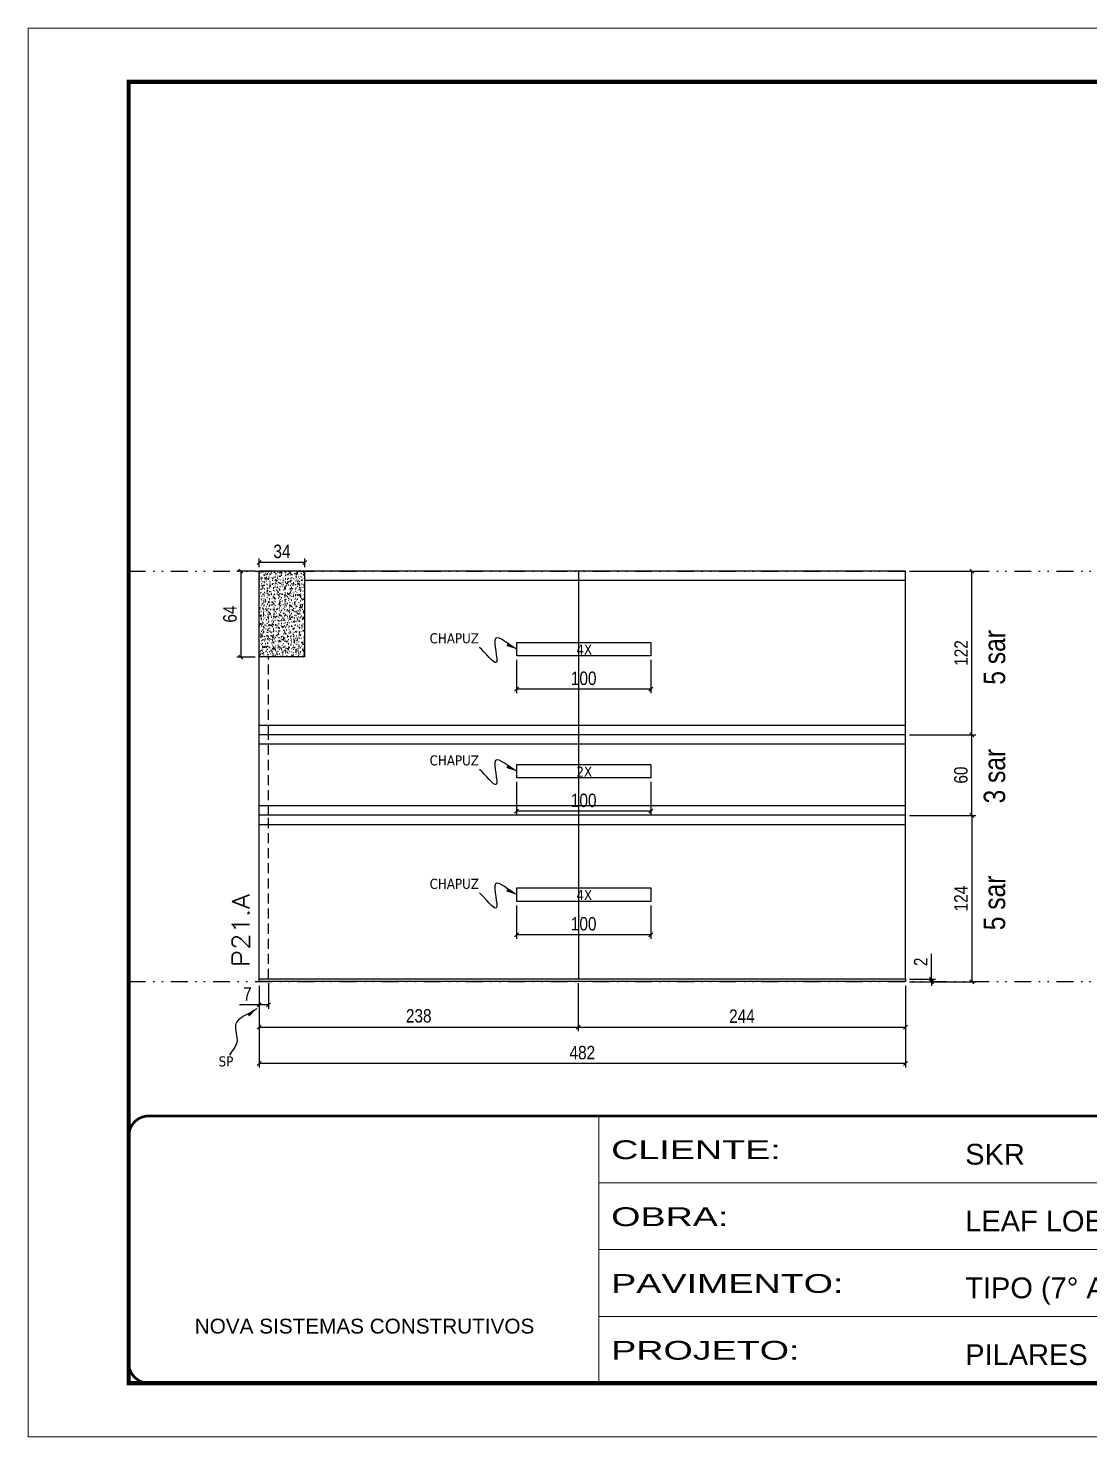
# Model space of a CAD drawing. Extents: x 14400 to 27878, y -21631 to 6985.
# Drawn here: x 17583 to 18375, y -4402 to -3352 of the extents above; entities that cross this region are included whole.
import ezdxf

# ---------------------------------------------------------------- set-up
doc = ezdxf.new("R2010")
doc.units = 0
for name, pattern in [('CONTINUO', [0]), ('DASHED', [0.75, 0.5, -0.25]), ('DIVIDE2', [0.625, 0.25, -0.125, 0, -0.125, 0, -0.125]), ('HIDDEN', [0.375, 0.25, -0.125])]:
    doc.linetypes.add(name, pattern=pattern)
for name, color, linetype in [('COTA', 241, 'Continuous'), ('NOMENCLATURA', 7, 'Continuous'), ('Nível', 160, 'Continuous'), ('Painéis', 200, 'Continuous'), ('SARR_2.2x10', 60, 'Continuous'), ('SARR_2.2x7', 40, 'Continuous'), ('Sarrafo de Pressão', 42, 'HIDDEN'), ('texto', 7, 'Continuous')]:
    doc.layers.add(name, color=color, linetype=linetype)
for name, color, linetype, lineweight in [('Folhas', 255, 'Continuous', 9), ('SARRAFO DE PRESSAO', 251, 'DASHED', 9), ('Texto Seção', 7, 'Continuous', 15)]:
    doc.layers.add(name, color=color, linetype=linetype, lineweight=lineweight)
doc.styles.add('ARIAL', font='arial.ttf')
doc.styles.add('ARIAL_NARROW', font='ARIALN.TTF', dxfattribs={"height": 0.2})
doc.styles.add('COTA TECNICA', font='techl___.ttf', dxfattribs={"height": 10})
doc.styles.add('COTA TECNICA-50', font='techl___.ttf', dxfattribs={"height": 10})
doc.styles.add('REGUA-120', font='ROMANS.shx', dxfattribs={"height": 15})
doc.styles.get("Standard").update_dxf_attribs({"font": 'arial.ttf'})
doc.styles.add('Tecnologia', font='')
doc.styles.get('Tecnologia').set_extended_font_data('Forgotten Futurist')
doc.dimstyles.new('COTA PAINEL-50', dxfattribs={"dimtxt": 10, "dimasz": 3, "dimexe": 3, "dimexo": 3, "dimgap": 3, "dimtad": 1, "dimdec": 1, "dimzin": 12, "dimdsep": 46, "dimtxsty": 'COTA TECNICA-50', "dimblk1": 'OBLIQUE', "dimblk2": 'OBLIQUE', "dimsah": 1, "dimcen": 0.9, "dimclrd": 4, "dimclre": 4, "dimclrt": 240, "dimadec": 1, "dimazin": 3, "dimtfac": 1, "dimtdec": 1, "dimtmove": 0, "dimatfit": 3, "dimfxl": 1, "dimtolj": 1, "dimtzin": 12, "dimarcsym": 0})
doc.dimstyles.new('PAINEL', dxfattribs={"dimtxt": 10, "dimasz": 3, "dimexe": 3, "dimexo": 3, "dimgap": 3, "dimtad": 1, "dimdec": 1, "dimzin": 12, "dimdsep": 46, "dimtxsty": 'COTA TECNICA', "dimblk1": 'OBLIQUE', "dimblk2": 'OBLIQUE', "dimsah": 1, "dimcen": 0.9, "dimclrd": 4, "dimclre": 4, "dimclrt": 240, "dimadec": 1, "dimazin": 3, "dimtfac": 1, "dimtdec": 1, "dimtmove": 0, "dimatfit": 3, "dimfxl": 1, "dimtolj": 1, "dimtzin": 12, "dimarcsym": 0})
doc.dimstyles.get("Standard").update_dxf_attribs({"dimtxt": 0.18, "dimasz": 0.18, "dimexe": 0.18, "dimexo": 0.0625, "dimgap": 0.09, "dimtad": 0, "dimtih": 1, "dimtoh": 1, "dimdec": 4, "dimzin": 0, "dimdsep": 46, "dimtxsty": 'Standard', "dimcen": 0.09, "dimadec": 0, "dimazin": 0, "dimtfac": 1, "dimtdec": 4, "dimtofl": 0, "dimtmove": 0, "dimatfit": 3, "dimfxl": 1, "dimtolj": 1, "dimtzin": 0, "dimarcsym": 0})

# ---------------------------------------------------------------- blocks, each defined once
blk = doc.blocks.new('9999999999')
at = {"color": 30, "linetype": 'CONTINUO'}
for p, q in [((98564.6, 34230.2), (98564.6, 34429.4)), ((98564.6, 34379.6), (99584, 34379.6)), ((98564.6, 34329.8), (99488, 34329.8)), ((98564.6, 34280), (99488, 34280))]:
    blk.add_line(p, q, dxfattribs=at)
at = {"color": 30, "linetype": 'CONTINUO', "const_width": 2}
blk.add_lwpolyline([(99584, 34230.2), (99584, 34414.4, 0.414214), (99569, 34429.4), (98229, 34429.4, 0.414214), (98214, 34414.4), (98214, 34245.2, 0.414214), (98229, 34230.2), (99584, 34230.2)], format="xyb", dxfattribs=at)
at = {"layer": 'Folhas'}
blk.add_lwpolyline([(98139, 34190.2), (99624, 34190.2), (99624, 35240.2), (98139, 35240.2)], close=True, dxfattribs=at)
at = {"layer": 'Folhas', "color": 30, "const_width": 3}
blk.add_lwpolyline([(98214, 34230.2), (99584, 34230.2), (99584, 35200.2), (98214, 35200.2)], close=True, dxfattribs=at)
at = {"color": 7, "linetype": 'Continuous', "ltscale": 5, "style": 'ARIAL'}
for s, height, p in [('SKR', 15.48, (98837.7, 34393.1)), ('LEAF LOEFGREN', 15.483, (98837.7, 34343.3)), ('TIPO (7° AO 21° PAVIMENTO)', 15.483, (98837.7, 34293.5)), ('NOVA SISTEMAS CONSTRUTIVOS', 11.059, (98263.2, 34267.2)), ('PILARES', 15.48, (98837.7, 34243.7))]:
    blk.add_text(s, height=height, dxfattribs=at).set_placement(p)
at = {"layer": 'Folhas', "color": 7, "style": 'Tecnologia', "width": 1.5}
for s, p in [('CLIENTE:', (98573.7, 34397.2)), ('OBRA:', (98573.7, 34347.3)), ('PAVIMENTO:', (98573.7, 34297.5)), ('PROJETO:', (98573.7, 34247.7))]:
    blk.add_text(s, height=14, dxfattribs=at).set_placement(p)
blk = doc.blocks.new('_Oblique')
at = {"color": 0, "linetype": 'ByBlock', "lineweight": -2}
blk.add_line((-0.5, -0.5), (0.5, 0.5), dxfattribs=at)
blk = doc.blocks.new('*D2044')
at = {"layer": 'COTA', "color": 4, "lineweight": -2, "transparency": 16777216}
for p, q in [((17755.7, -4066.2), (17755.7, -4083.4)), ((17762.7, -4064.2), (17762.7, -4083.4)), ((17755.7, -4080.4), (17741, -4080.4)), ((17762.7, -4080.4), (17755.7, -4080.4))]:
    blk.add_line(p, q, dxfattribs=at)
at = {"layer": 'Defpoints', "color": 0, "transparency": 16777216}
for p in [(17755.7, -4063.2), (17762.7, -4061.2), (17755.7, -4080.4)]:
    blk.add_point(p, dxfattribs=at)
at = {"layer": 'COTA', "color": 4, "lineweight": -2, "transparency": 16777216, "xscale": 3, "yscale": 3, "zscale": 3, "rotation": 180}
blk.add_blockref('_Oblique', (17755.7, -4080.4), dxfattribs=at)
at = {"layer": 'COTA', "color": 4, "lineweight": -2, "transparency": 16777216, "xscale": 3, "yscale": 3, "zscale": 3}
blk.add_blockref('_Oblique', (17762.7, -4080.4), dxfattribs=at)
at = {"layer": 'COTA', "color": 240, "transparency": 16777216, "insert": (17746.9, -4072.3), "char_height": 10, "attachment_point": 5, "style": 'COTA TECNICA-50'}
blk.add_mtext('\\A1;7', dxfattribs=at)
blk = doc.blocks.new('*D2045')
at = {"layer": 'COTA', "color": 4, "lineweight": -2, "transparency": 16777216}
for p, q in [((18257, -4061.2), (18257, -4042.4)), ((18240.7, -4061.2), (18260, -4061.2)), ((18240.7, -4063.2), (18260, -4063.2)), ((18257, -4063.2), (18257, -4061.2)), ((18257, -4063.2), (18257, -4066.2))]:
    blk.add_line(p, q, dxfattribs=at)
at = {"layer": 'Defpoints', "color": 0, "transparency": 16777216}
for p in [(18237.7, -4061.2), (18237.7, -4063.2), (18257, -4063.2)]:
    blk.add_point(p, dxfattribs=at)
at = {"layer": 'COTA', "color": 4, "lineweight": -2, "transparency": 16777216, "xscale": 3, "yscale": 3, "zscale": 3}
for p, rotation in [((18257, -4061.2), 270), ((18257, -4063.2), 90)]:
    blk.add_blockref('_Oblique', p, dxfattribs=dict(at, rotation=rotation))
at = {"layer": 'COTA', "color": 240, "transparency": 16777216, "insert": (18249, -4048.4), "char_height": 10, "attachment_point": 5, "rotation": 90, "style": 'COTA TECNICA-50'}
blk.add_mtext('\\A1;2', dxfattribs=at)
blk = doc.blocks.new('*D2046')
at = {"layer": 'COTA', "color": 4, "linetype": 'ByBlock', "lineweight": -2, "transparency": 16777216}
for p, q in [((17947.7, -4006.3), (17947.7, -4031.2)), ((18047.7, -4006.3), (18047.7, -4031.2)), ((18047.7, -4028.2), (17947.7, -4028.2))]:
    blk.add_line(p, q, dxfattribs=at)
at = {"layer": 'Defpoints', "color": 0, "linetype": 'ByBlock', "transparency": 16777216}
for p in [(17947.7, -4003.3), (18047.7, -4003.3), (17947.7, -4028.2)]:
    blk.add_point(p, dxfattribs=at)
at = {"layer": 'COTA', "color": 4, "linetype": 'ByBlock', "lineweight": -2, "transparency": 16777216, "xscale": 3, "yscale": 3, "zscale": 3, "rotation": 180}
blk.add_blockref('_Oblique', (17947.7, -4028.2), dxfattribs=at)
at = {"layer": 'COTA', "color": 4, "linetype": 'ByBlock', "lineweight": -2, "transparency": 16777216, "xscale": 3, "yscale": 3, "zscale": 3}
blk.add_blockref('_Oblique', (18047.7, -4028.2), dxfattribs=at)
at = {"layer": 'COTA', "color": 240, "linetype": 'ByBlock', "transparency": 16777216, "insert": (17997.7, -4020.1), "char_height": 10, "attachment_point": 5, "style": 'COTA TECNICA'}
blk.add_mtext('\\A1;100', dxfattribs=at)
blk = doc.blocks.new('*D2047')
at = {"layer": 'COTA', "color": 4, "lineweight": -2, "transparency": 16777216}
for p, q in [((17755.7, -4066.2), (17755.7, -4100)), ((17993.7, -4064.2), (17993.7, -4100)), ((17755.7, -4097), (17993.7, -4097))]:
    blk.add_line(p, q, dxfattribs=at)
at = {"layer": 'Defpoints', "color": 0, "transparency": 16777216}
for p in [(17755.7, -4063.2), (17993.7, -4061.2), (17993.7, -4097)]:
    blk.add_point(p, dxfattribs=at)
at = {"layer": 'COTA', "color": 4, "lineweight": -2, "transparency": 16777216, "xscale": 3, "yscale": 3, "zscale": 3, "rotation": 180}
blk.add_blockref('_Oblique', (17755.7, -4097), dxfattribs=at)
at = {"layer": 'COTA', "color": 4, "lineweight": -2, "transparency": 16777216, "xscale": 3, "yscale": 3, "zscale": 3}
blk.add_blockref('_Oblique', (17993.7, -4097), dxfattribs=at)
at = {"layer": 'COTA', "color": 240, "transparency": 16777216, "insert": (17874.7, -4088.7), "char_height": 10, "attachment_point": 5, "style": 'COTA TECNICA'}
blk.add_mtext('\\A1;238', dxfattribs=at)
blk = doc.blocks.new('*D2048')
at = {"layer": 'COTA', "color": 4, "lineweight": -2, "transparency": 16777216}
for p, q in [((17993.7, -4064.2), (17993.7, -4100)), ((18237.7, -4066.2), (18237.7, -4100)), ((17993.7, -4097), (18237.7, -4097))]:
    blk.add_line(p, q, dxfattribs=at)
at = {"layer": 'Defpoints', "color": 0, "transparency": 16777216}
for p in [(17993.7, -4061.2), (18237.7, -4063.2), (18237.7, -4097)]:
    blk.add_point(p, dxfattribs=at)
at = {"layer": 'COTA', "color": 4, "lineweight": -2, "transparency": 16777216, "xscale": 3, "yscale": 3, "zscale": 3, "rotation": 180}
blk.add_blockref('_Oblique', (17993.7, -4097), dxfattribs=at)
at = {"layer": 'COTA', "color": 4, "lineweight": -2, "transparency": 16777216, "xscale": 3, "yscale": 3, "zscale": 3}
blk.add_blockref('_Oblique', (18237.7, -4097), dxfattribs=at)
at = {"layer": 'COTA', "color": 240, "transparency": 16777216, "insert": (18115.7, -4088.9), "char_height": 10, "attachment_point": 5, "style": 'COTA TECNICA'}
blk.add_mtext('\\A1;244', dxfattribs=at)
blk = doc.blocks.new('*D2069')
at = {"layer": 'COTA', "color": 4, "lineweight": -2, "transparency": 16777216}
for p, q in [((18240.7, -3939.2), (18290.1, -3939.2)), ((18287.1, -3939.2), (18287.1, -4063.2)), ((18240.7, -4063.2), (18290.1, -4063.2))]:
    blk.add_line(p, q, dxfattribs=at)
at = {"layer": 'Defpoints', "color": 0, "transparency": 16777216}
for p in [(18237.7, -3939.2), (18237.7, -4063.2), (18287.1, -4063.2)]:
    blk.add_point(p, dxfattribs=at)
at = {"layer": 'COTA', "color": 4, "lineweight": -2, "transparency": 16777216, "xscale": 3, "yscale": 3, "zscale": 3}
for p, rotation in [((18287.1, -3939.2), 90), ((18287.1, -4063.2), 270)]:
    blk.add_blockref('_Oblique', p, dxfattribs=dict(at, rotation=rotation))
at = {"layer": 'COTA', "color": 240, "transparency": 16777216, "insert": (18279, -4001.2), "char_height": 10, "attachment_point": 5, "rotation": 90, "style": 'COTA TECNICA'}
blk.add_mtext('\\A1;124', dxfattribs=at)
blk = doc.blocks.new('*D2070')
at = {"layer": 'COTA', "color": 4, "lineweight": -2, "transparency": 16777216}
for p, q in [((18240.7, -3879.2), (18290.1, -3879.2)), ((18287.1, -3939.2), (18287.1, -3879.2)), ((18240.7, -3939.2), (18290.1, -3939.2))]:
    blk.add_line(p, q, dxfattribs=at)
at = {"layer": 'Defpoints', "color": 0, "transparency": 16777216}
for p in [(18237.7, -3879.2), (18287.1, -3879.2), (18237.7, -3939.2)]:
    blk.add_point(p, dxfattribs=at)
at = {"layer": 'COTA', "color": 4, "lineweight": -2, "transparency": 16777216, "xscale": 3, "yscale": 3, "zscale": 3}
for p, rotation in [((18287.1, -3879.2), 90), ((18287.1, -3939.2), 270)]:
    blk.add_blockref('_Oblique', p, dxfattribs=dict(at, rotation=rotation))
at = {"layer": 'COTA', "color": 240, "transparency": 16777216, "insert": (18279, -3909.2), "char_height": 10, "attachment_point": 5, "rotation": 90, "style": 'COTA TECNICA'}
blk.add_mtext('\\A1;60', dxfattribs=at)
blk = doc.blocks.new('*D2075')
at = {"layer": 'COTA', "color": 4, "lineweight": -2, "transparency": 16777216}
for p, q in [((18240.7, -3757.2), (18290.1, -3757.2)), ((18287.1, -3879.2), (18287.1, -3757.2)), ((18240.7, -3879.2), (18290.1, -3879.2))]:
    blk.add_line(p, q, dxfattribs=at)
at = {"layer": 'Defpoints', "color": 0, "transparency": 16777216}
for p in [(18237.7, -3757.2), (18287.1, -3757.2), (18237.7, -3879.2)]:
    blk.add_point(p, dxfattribs=at)
at = {"layer": 'COTA', "color": 4, "lineweight": -2, "transparency": 16777216, "xscale": 3, "yscale": 3, "zscale": 3}
for p, rotation in [((18287.1, -3757.2), 90), ((18287.1, -3879.2), 270)]:
    blk.add_blockref('_Oblique', p, dxfattribs=dict(at, rotation=rotation))
at = {"layer": 'COTA', "color": 240, "transparency": 16777216, "insert": (18279.1, -3818.2), "char_height": 10, "attachment_point": 5, "rotation": 90, "style": 'COTA TECNICA'}
blk.add_mtext('\\A1;122', dxfattribs=at)
blk = doc.blocks.new('*D2078')
at = {"layer": 'COTA', "color": 4, "lineweight": -2, "transparency": 16777216}
for p, q in [((17752.7, -3757.2), (17739.1, -3757.2)), ((17742.1, -3757.2), (17742.1, -3821.2)), ((17752.7, -3821.2), (17739.1, -3821.2))]:
    blk.add_line(p, q, dxfattribs=at)
at = {"layer": 'Defpoints', "color": 0, "transparency": 16777216}
for p in [(17755.7, -3757.2), (17742.1, -3821.2), (17755.7, -3821.2)]:
    blk.add_point(p, dxfattribs=at)
at = {"layer": 'COTA', "color": 4, "lineweight": -2, "transparency": 16777216, "xscale": 3, "yscale": 3, "zscale": 3}
for p, rotation in [((17742.1, -3757.2), 90), ((17742.1, -3821.2), 270)]:
    blk.add_blockref('_Oblique', p, dxfattribs=dict(at, rotation=rotation))
at = {"layer": 'COTA', "color": 240, "transparency": 16777216, "insert": (17734, -3789.2), "char_height": 10, "attachment_point": 5, "rotation": 90, "style": 'COTA TECNICA'}
blk.add_mtext('\\A1;64', dxfattribs=at)
blk = doc.blocks.new('*D2079')
at = {"layer": 'COTA', "color": 4, "lineweight": -2, "transparency": 16777216}
for p, q in [((17755.7, -3754.2), (17755.7, -3747.7)), ((17789.7, -3754.2), (17789.7, -3747.7)), ((17789.7, -3750.7), (17755.7, -3750.7))]:
    blk.add_line(p, q, dxfattribs=at)
at = {"layer": 'Defpoints', "color": 0, "transparency": 16777216}
for p in [(17755.7, -3750.7), (17755.7, -3757.2), (17789.7, -3757.2)]:
    blk.add_point(p, dxfattribs=at)
at = {"layer": 'COTA', "color": 4, "lineweight": -2, "transparency": 16777216, "xscale": 3, "yscale": 3, "zscale": 3, "rotation": 180}
blk.add_blockref('_Oblique', (17755.7, -3750.7), dxfattribs=at)
at = {"layer": 'COTA', "color": 4, "lineweight": -2, "transparency": 16777216, "xscale": 3, "yscale": 3, "zscale": 3}
blk.add_blockref('_Oblique', (17789.7, -3750.7), dxfattribs=at)
at = {"layer": 'COTA', "color": 240, "transparency": 16777216, "insert": (17772.7, -3742.5), "char_height": 10, "attachment_point": 5, "style": 'COTA TECNICA'}
blk.add_mtext('\\A1;34', dxfattribs=at)
blk = doc.blocks.new('*D2081')
at = {"layer": 'COTA', "color": 4, "linetype": 'ByBlock', "lineweight": -2, "transparency": 16777216}
for p, q in [((17947.7, -3823.3), (17947.7, -3848.2)), ((18047.7, -3823.3), (18047.7, -3848.2)), ((18047.7, -3845.2), (17947.7, -3845.2))]:
    blk.add_line(p, q, dxfattribs=at)
at = {"layer": 'Defpoints', "color": 0, "linetype": 'ByBlock', "transparency": 16777216}
for p in [(17947.7, -3820.3), (18047.7, -3820.3), (17947.7, -3845.2)]:
    blk.add_point(p, dxfattribs=at)
at = {"layer": 'COTA', "color": 4, "linetype": 'ByBlock', "lineweight": -2, "transparency": 16777216, "xscale": 3, "yscale": 3, "zscale": 3, "rotation": 180}
blk.add_blockref('_Oblique', (17947.7, -3845.2), dxfattribs=at)
at = {"layer": 'COTA', "color": 4, "linetype": 'ByBlock', "lineweight": -2, "transparency": 16777216, "xscale": 3, "yscale": 3, "zscale": 3}
blk.add_blockref('_Oblique', (18047.7, -3845.2), dxfattribs=at)
at = {"layer": 'COTA', "color": 240, "linetype": 'ByBlock', "transparency": 16777216, "insert": (17997.7, -3837.1), "char_height": 10, "attachment_point": 5, "style": 'COTA TECNICA'}
blk.add_mtext('\\A1;100', dxfattribs=at)
blk = doc.blocks.new('*D2082')
at = {"layer": 'COTA', "color": 4, "linetype": 'ByBlock', "lineweight": -2, "transparency": 16777216}
for p, q in [((17947.7, -3914.3), (17947.7, -3939.2)), ((18047.7, -3914.3), (18047.7, -3939.2)), ((18047.7, -3936.2), (17947.7, -3936.2))]:
    blk.add_line(p, q, dxfattribs=at)
at = {"layer": 'Defpoints', "color": 0, "linetype": 'ByBlock', "transparency": 16777216}
for p in [(17947.7, -3911.3), (18047.7, -3911.3), (17947.7, -3936.2)]:
    blk.add_point(p, dxfattribs=at)
at = {"layer": 'COTA', "color": 4, "linetype": 'ByBlock', "lineweight": -2, "transparency": 16777216, "xscale": 3, "yscale": 3, "zscale": 3, "rotation": 180}
blk.add_blockref('_Oblique', (17947.7, -3936.2), dxfattribs=at)
at = {"layer": 'COTA', "color": 4, "linetype": 'ByBlock', "lineweight": -2, "transparency": 16777216, "xscale": 3, "yscale": 3, "zscale": 3}
blk.add_blockref('_Oblique', (18047.7, -3936.2), dxfattribs=at)
at = {"layer": 'COTA', "color": 240, "linetype": 'ByBlock', "transparency": 16777216, "insert": (17997.7, -3928.1), "char_height": 10, "attachment_point": 5, "style": 'COTA TECNICA'}
blk.add_mtext('\\A1;100', dxfattribs=at)
blk = doc.blocks.new('*D2967')
at = {"layer": 'COTA', "color": 4, "lineweight": -2, "transparency": 16777216}
for p, q in [((17755.7, -4066.2), (17755.7, -4127.2)), ((18237.7, -4066.2), (18237.7, -4127.2)), ((18237.7, -4124.2), (17755.7, -4124.2))]:
    blk.add_line(p, q, dxfattribs=at)
at = {"layer": 'Defpoints', "color": 0, "transparency": 16777216}
for p in [(17755.7, -4063.2), (18237.7, -4063.2), (17755.7, -4124.2)]:
    blk.add_point(p, dxfattribs=at)
at = {"layer": 'COTA', "color": 4, "lineweight": -2, "transparency": 16777216, "xscale": 3, "yscale": 3, "zscale": 3, "rotation": 180}
blk.add_blockref('_Oblique', (17755.7, -4124.2), dxfattribs=at)
at = {"layer": 'COTA', "color": 4, "lineweight": -2, "transparency": 16777216, "xscale": 3, "yscale": 3, "zscale": 3}
blk.add_blockref('_Oblique', (18237.7, -4124.2), dxfattribs=at)
at = {"layer": 'COTA', "color": 240, "transparency": 16777216, "insert": (17996.7, -4116.1), "char_height": 10, "attachment_point": 5, "style": 'COTA TECNICA'}
blk.add_mtext('\\A1;482', dxfattribs=at)

msp = doc.modelspace()

# ---------------------------------------------------------------- hatches: boundary and pattern name
at = {"layer": 'COTA'}
h = msp.add_hatch(dxfattribs=at)
h.set_pattern_fill('AR-CONC', color=256, scale=0.03)
h.set_pattern_definition([(50, (0, -55), (5.4655401, -0.4781726), [0.5715, -6.2865]), (355, (0, -55), (-1.0573026, 5.7317054), [0.4572, -5.0292175]), (100.451445, (0.4555, -55.04), (4.4082374, 5.2535326), [0.4857003, -5.3427073]), (46.1842, (0, -53.476), (8.1323712, -1.2612698), [0.85725, -9.42975]), (96.63556, (0.678, -53.581), (7.122124, 7.4227837), [0.7285507, -8.0140682]), (351.18415, (0, -53.476), (7.122124, 7.4227837), [0.685799, -7.543792]), (21, (0.762, -53.857), (4.5484317, -3.067956), [0.5715, -6.2865]), (326, (0.762, -53.857), (1.8540609, 5.525639), [0.4572, -5.0292]), (71.451445, (1.141, -54.1127), (6.4024926, 2.457683), [0.4857003, -5.3426981]), (37.5, (0, -55), (0.0926581, 2.53665117), [0, -4.96824, 0, -5.1054, 0, -5.04825]), (7.5, (0, -55), (2.00458988, 3.00541724), [0, -2.91084, 0, -4.85394, 0, -1.92405]), (327.5, (-1.6993, -55), (4.06771786, -0.17186232), [0, -1.905, 0, -5.9436, 0, -7.8867]), (317.5, (-2.4613, -55), (4.44387544, 0.7627947), [0, -2.4765, 0, -3.94716, 0, -5.6007])])
h.paths.add_polyline_path([(17789.749, -3757.166), (17755.749, -3757.166), (17755.749, -3821.166), (17789.749, -3821.166)])

# ---------------------------------------------------------------- linework, layer by layer
for p in [(17755.749, -3821.166), (17789.749, -3757.166)]:
    msp.add_line(p, (17755.749, -3757.166), dxfattribs=at)
at = {"layer": 'Nível', "color": 4, "linetype": 'DIVIDE2', "ltscale": 50}
for p, q in [((17658.467, -3757.166), (19028.467, -3757.166)), ((17658.467, -4063.166), (19028.467, -4063.166))]:
    msp.add_line(p, q, dxfattribs=at)
at = {"layer": 'Painéis'}
for p, q in [((18237.749, -3757.166), (17789.749, -3757.166)), ((17789.749, -3821.166), (17789.749, -3757.166)), ((17993.749, -3757.166), (17993.749, -4061.166)), ((18237.749, -4061.166), (18237.749, -3757.166)), ((17755.749, -4061.166), (17755.749, -3821.166)), ((17789.749, -3821.166), (17755.749, -3821.166)), ((18237.749, -3879.166), (17755.749, -3879.166)), ((18237.749, -3939.166), (17755.749, -3939.166))]:
    msp.add_line(p, q, dxfattribs=at)
msp.add_lwpolyline([(17755.749, -4061.166), (18237.749, -4061.166), (18237.749, -4063.166), (17755.749, -4063.166)], close=True, dxfattribs=at)
at = {"layer": 'SARR_2.2x10'}
for points in [[(17947.749, -3810.322), (18047.749, -3810.322), (18047.749, -3820.322), (17947.749, -3820.322)], [(17947.749, -3901.322), (18047.749, -3901.322), (18047.749, -3911.322), (17947.749, -3911.322)], [(17947.749, -3993.322), (18047.749, -3993.322), (18047.749, -4003.322), (17947.749, -4003.322)]]:
    msp.add_lwpolyline(points, close=True, dxfattribs=at)
at = {"layer": 'SARR_2.2x7'}
for p, q in [((17993.749, -3764.166), (17789.749, -3764.166)), ((18237.749, -3764.166), (17993.749, -3764.166)), ((17993.749, -3872.166), (17755.749, -3872.166)), ((18237.749, -3872.166), (17993.749, -3872.166)), ((17993.749, -3886.166), (17755.749, -3886.166)), ((18237.749, -3886.166), (17993.749, -3886.166)), ((17993.749, -3932.166), (17755.749, -3932.166)), ((18237.749, -3932.166), (17993.749, -3932.166)), ((17993.749, -3946.166), (17755.749, -3946.166)), ((18237.749, -3946.166), (17993.749, -3946.166))]:
    msp.add_line(p, q, dxfattribs=at)
at = {"layer": 'Sarrafo de Pressão', "ltscale": 30}
for p, q in [((17762.749, -3879.166), (17762.749, -3821.166)), ((17762.749, -3939.166), (17762.749, -3879.166)), ((17762.749, -4061.166), (17762.749, -3939.166))]:
    msp.add_line(p, q, dxfattribs=at)

# ---------------------------------------------------------------- block references
at = {"layer": 'SARRAFO DE PRESSAO', "color": 6, "linetype": 'ByBlock'}
msp.add_blockref('9999999999', (-80555.511, -38592.654), dxfattribs=at)

# ---------------------------------------------------------------- texts
at = {"layer": 'NOMENCLATURA', "style": 'ARIAL_NARROW'}
for s, p in [('5 sar', (18311.992, -3841.842)), ('3 sar', (18311.992, -3930.342)), ('5 sar', (18311.992, -4024.842))]:
    msp.add_text(s, height=16, rotation=90, dxfattribs=at).set_placement(p)
at = {"layer": 'texto', "color": 0, "char_height": 7.5, "attachment_point": 5}
for s, insert in [('{\\fTahoma|b0|i0|c0|p34;\\C4;CHAPUZ}', (17901.198, -3807.308)), ('{\\fTahoma|b0|i0|c0|p34;\\C4;4X}', (17998.141, -3815.615)), ('{\\fTahoma|b0|i0|c0|p34;\\C4;CHAPUZ}', (17901.198, -3898.308)), ('{\\fTahoma|b0|i0|c0|p34;\\C4;2X}', (17998.141, -3906.615)), ('{\\fTahoma|b0|i0|c0|p34;\\C4;CHAPUZ}', (17901.198, -3990.308)), ('{\\fTahoma|b0|i0|c0|p34;\\C4;4X}', (17998.141, -3998.615)), ('{\\fTahoma|b0|i0|c0|p34;\\C4;SP}', (17730.972, -4122.657))]:
    msp.add_mtext(s, dxfattribs=dict(at, insert=insert))
at = {"layer": 'Texto Seção', "style": 'REGUA-120', "width": 1.1}
msp.add_text('P21.A', height=13, rotation=90, dxfattribs=at).set_placement((17748.5, -4052.402))

# ---------------------------------------------------------------- dimensions: what is measured, and where the dimension line sits
at = {"layer": 'COTA'}
for base, p1, p2, picture, middle in [((17755.749, -3750.67), (17789.749, -3757.166), (17755.749, -3757.166), '*D2079', (17772.749, -3742.451)), ((17993.749, -4096.985), (17755.749, -4063.166), (17993.749, -4061.166), '*D2047', (17874.749, -4088.743)), ((17755.749, -4124.187), (18237.749, -4063.166), (17755.749, -4063.166), '*D2967', (17996.749, -4116.092))]:
    dim = msp.add_linear_dim(base=base, p1=p1, p2=p2, dimstyle='PAINEL', dxfattribs=at)
    dim.commit()
    dim.dimension.update_dxf_attribs({"geometry": picture, "text_midpoint": middle})
for base, p1, p2, angle, dimstyle, picture, middle in [((17742.108, -3821.166), (17755.749, -3757.166), (17755.749, -3821.166), 90, 'PAINEL', '*D2078', (17734.006, -3789.166)), ((18287.116, -3757.166), (18237.749, -3879.166), (18237.749, -3757.166), 90, 'PAINEL', '*D2075', (18279.058, -3818.166)), ((18287.116, -3879.166), (18237.749, -3939.166), (18237.749, -3879.166), 90, 'PAINEL', '*D2070', (18279.014, -3909.166)), ((18287.116, -4063.166), (18237.749, -3939.166), (18237.749, -4063.166), 90, 'PAINEL', '*D2069', (18279.043, -4001.166)), ((17755.749, -4080.407), (17762.749, -4061.166), (17755.749, -4063.166), 180, 'COTA PAINEL-50', '*D2044', (17746.883, -4072.334))]:
    dim = msp.add_linear_dim(base=base, p1=p1, p2=p2, angle=angle, dimstyle=dimstyle, dxfattribs=at)
    dim.commit()
    dim.dimension.update_dxf_attribs({"geometry": picture, "text_midpoint": middle})
at = {"layer": 'COTA', "linetype": 'ByBlock'}
for base, p1, p2, picture, middle in [((17947.749, -3845.249), (18047.749, -3820.322), (17947.749, -3820.322), '*D2081', (17997.749, -3837.147)), ((17947.749, -3936.249), (18047.749, -3911.322), (17947.749, -3911.322), '*D2082', (17997.749, -3928.147)), ((17947.749, -4028.249), (18047.749, -4003.322), (17947.749, -4003.322), '*D2046', (17997.749, -4020.147))]:
    dim = msp.add_linear_dim(base=base, p1=p1, p2=p2, dimstyle='PAINEL', dxfattribs=at)
    dim.commit()
    dim.dimension.update_dxf_attribs({"geometry": picture, "text_midpoint": middle})
at = {"layer": 'COTA'}
dim = msp.add_linear_dim(base=(18257.007, -4063.166), p1=(18237.749, -4061.166), p2=(18237.749, -4063.166), angle=90, dimstyle='COTA PAINEL-50', dxfattribs=at)
dim.commit()
dim.dimension.update_dxf_attribs({"geometry": '*D2045', "text_midpoint": (18257.007, -4048.419), "dimtype": 160})
dim = msp.add_linear_dim(base=(18237.749, -4096.985), p1=(17993.749, -4061.166), p2=(18237.749, -4063.166), dimstyle='PAINEL', override={"dimtmove": 1}, dxfattribs=at)
dim.commit()
dim.dimension.update_dxf_attribs({"geometry": '*D2048', "text_midpoint": (18115.749, -4088.912)})

# ---------------------------------------------------------------- leaders
at = {"layer": 'COTA', "path_type": 1}
for points in [[(17947.749, -3815.322), (17931.964, -3807.308), (17932.549, -3825.177), (17920.116, -3814.036)], [(17947.749, -3906.322), (17931.964, -3898.308), (17932.549, -3916.177), (17920.116, -3905.036)], [(17947.749, -3998.322), (17931.964, -3990.308), (17932.549, -4008.177), (17920.116, -3997.036)], [(17753.92, -4083.346), (17738.135, -4095.181), (17739.06, -4108.188), (17733.507, -4117.969)]]:
    msp.add_leader(points, dimstyle='Standard', override={"dimasz": 8}, dxfattribs=at)

doc.saveas('drawing.dxf')
